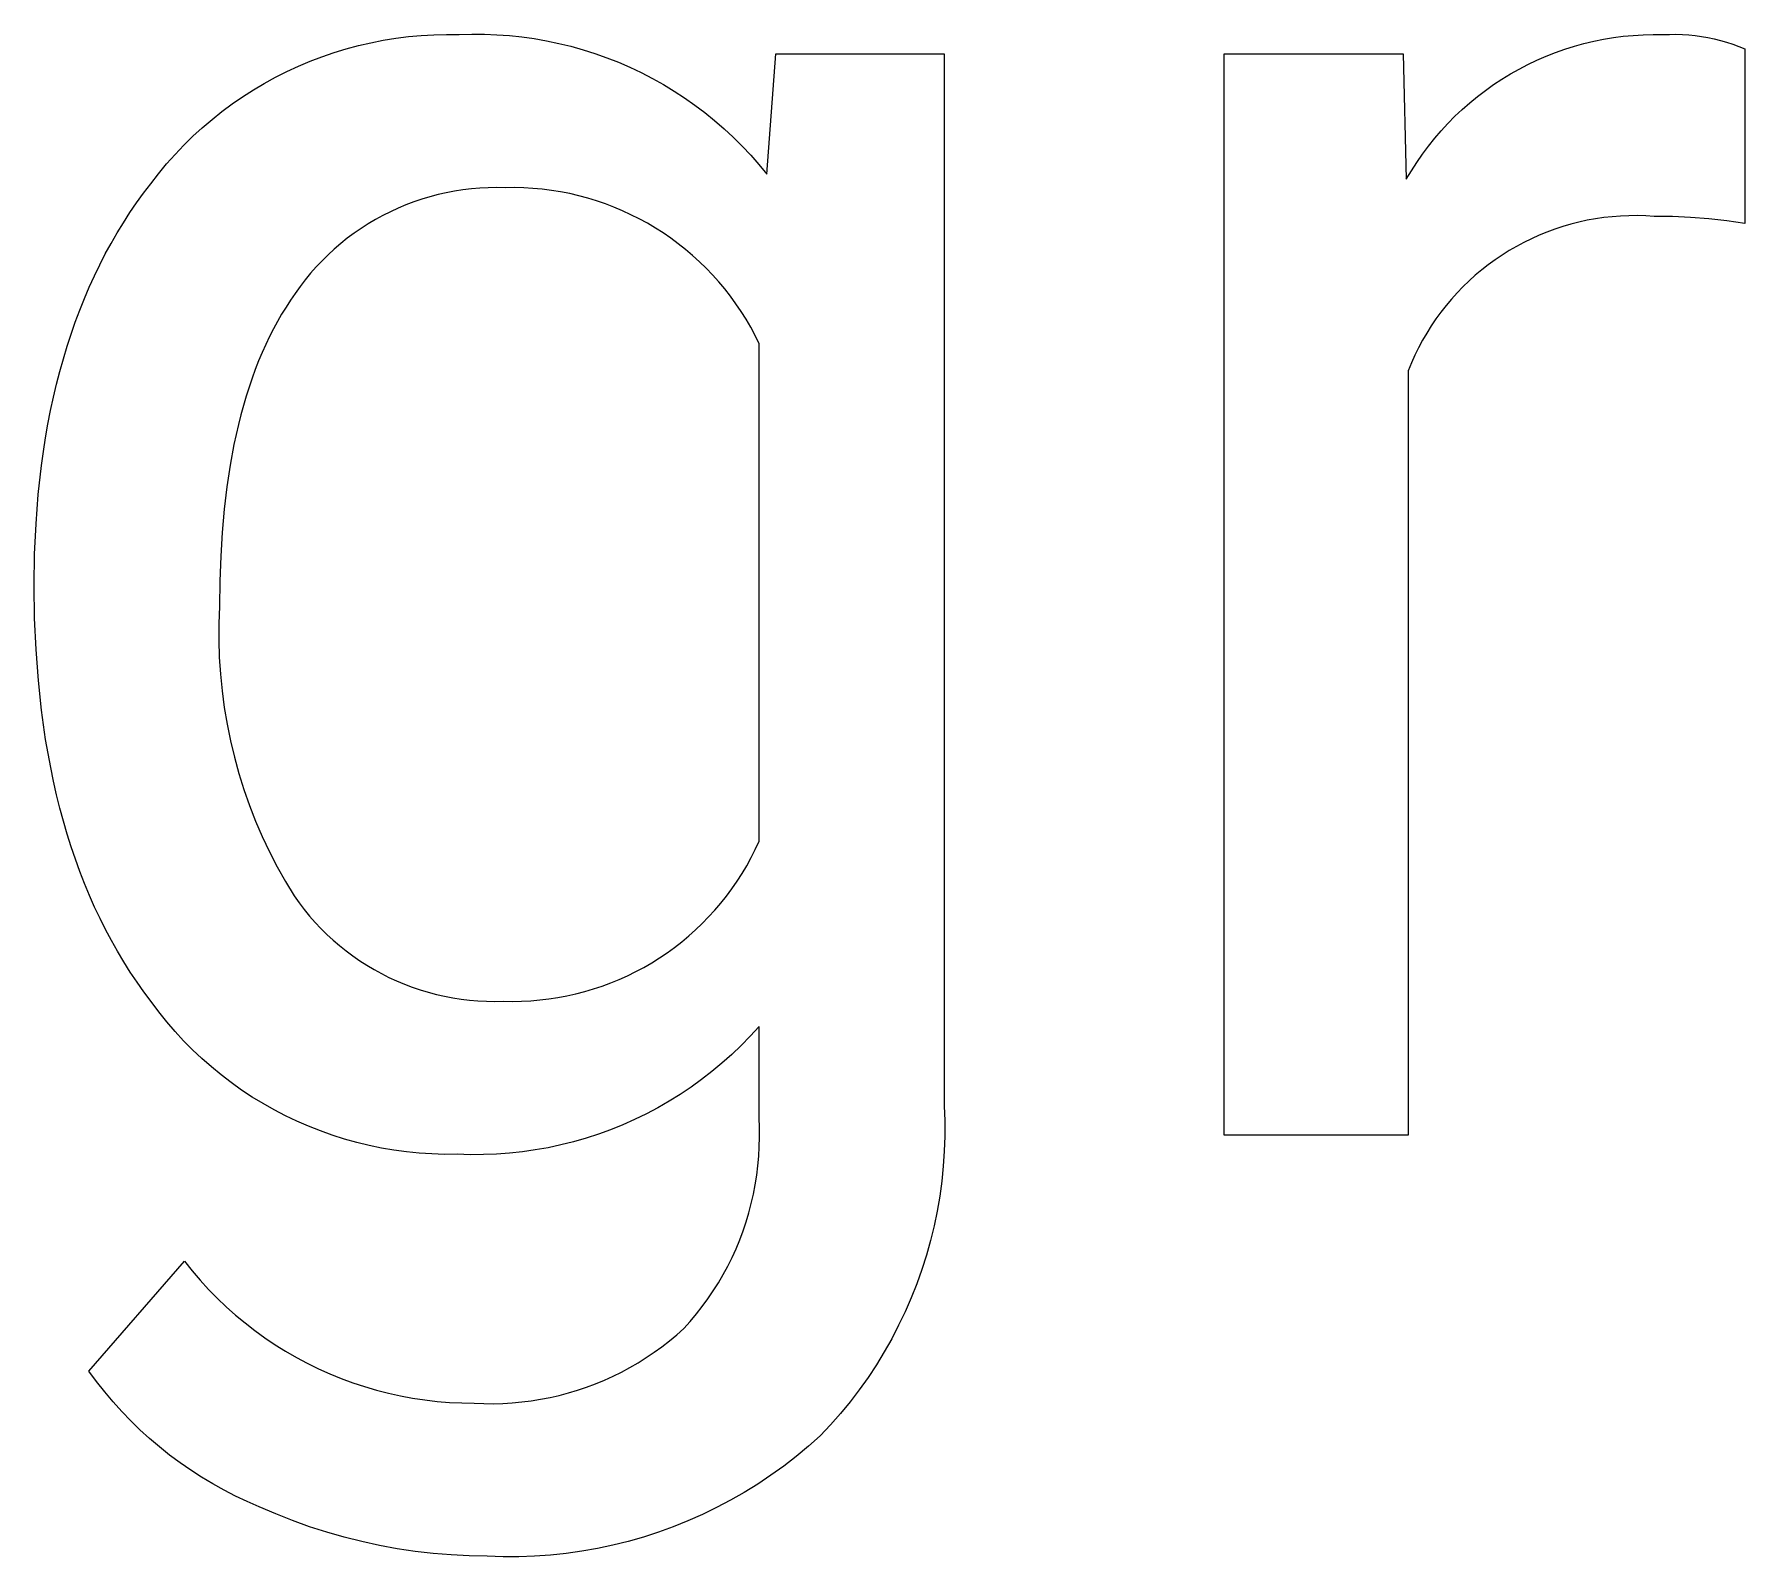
# Model space of a CAD drawing. Header units: millimetres. Extents: x -1576 to 3664, y -445 to 3215.
# Drawn here: x 1959.43 to 1999.4, y -225.23 to -189.65 of the extents above; entities that cross this region are included whole.
import ezdxf

# ---------------------------------------------------------------- set-up
doc = ezdxf.new("R2010")
doc.units = ezdxf.units.MM
doc.header["$MEASUREMENT"] = 0
doc.layers.add('Domyślny', color=7, linetype='Continuous', true_color=0x000000)

msp = doc.modelspace()

# ---------------------------------------------------------------- linework, layer by layer
at = {"layer": 'Domyślny'}
for p, q in [((1967.007, -189.913), (1967.296, -189.846)), ((1967.296, -189.846), (1967.588, -189.788)), ((1967.588, -189.788), (1967.881, -189.741)), ((1967.881, -189.741), (1968.176, -189.704)), ((1968.176, -189.704), (1968.472, -189.677)), ((1968.472, -189.677), (1968.769, -189.66)), ((1968.769, -189.66), (1969.066, -189.653)), ((1969.066, -189.653), (1969.363, -189.656)), ((1969.363, -189.656), (1969.656, -189.647)), ((1969.656, -189.647), (1969.949, -189.648)), ((1969.949, -189.648), (1970.242, -189.659)), ((1970.242, -189.659), (1970.534, -189.68)), ((1970.534, -189.68), (1970.825, -189.71)), ((1970.825, -189.71), (1971.115, -189.751)), ((1971.115, -189.751), (1971.403, -189.801)), ((1971.403, -189.801), (1971.69, -189.861)), ((1971.69, -189.861), (1971.974, -189.93)), ((1995.421, -189.927), (1995.646, -189.865)), ((1995.646, -189.865), (1995.873, -189.811)), ((1995.873, -189.811), (1996.102, -189.765)), ((1996.102, -189.765), (1996.332, -189.726)), ((1996.332, -189.726), (1996.563, -189.696)), ((1996.563, -189.696), (1996.796, -189.674)), ((1996.796, -189.674), (1997.029, -189.66)), ((1997.029, -189.66), (1997.262, -189.654)), ((1997.262, -189.654), (1997.495, -189.656)), ((1997.495, -189.656), (1997.645, -189.651)), ((1997.645, -189.651), (1997.796, -189.65)), ((1997.796, -189.65), (1997.946, -189.655)), ((1997.946, -189.655), (1998.096, -189.665)), ((1998.096, -189.665), (1998.245, -189.681)), ((1998.245, -189.681), (1998.394, -189.701)), ((1998.394, -189.701), (1998.542, -189.727)), ((1998.542, -189.727), (1998.689, -189.758)), ((1998.689, -189.758), (1998.835, -189.794)), ((1998.835, -189.794), (1998.98, -189.835)), ((1998.98, -189.835), (1999.123, -189.881)), ((1965.877, -190.28), (1966.154, -190.173)), ((1966.154, -190.173), (1966.436, -190.077)), ((1966.436, -190.077), (1966.72, -189.99)), ((1966.72, -189.99), (1967.007, -189.913)), ((1971.974, -189.93), (1972.256, -190.01)), ((1972.256, -190.01), (1972.535, -190.098)), ((1972.535, -190.098), (1972.811, -190.196)), ((1972.811, -190.196), (1973.084, -190.304)), ((1976.553, -192.92), (1976.763, -190.103)), ((1976.763, -190.103), (1980.694, -190.103)), ((1980.694, -190.103), (1980.694, -214.695)), ((1987.237, -215.38), (1987.237, -190.103)), ((1987.237, -190.103), (1991.424, -190.103)), ((1991.424, -190.103), (1991.494, -193.039)), ((1994.336, -190.353), (1994.547, -190.253)), ((1994.547, -190.253), (1994.761, -190.16)), ((1994.761, -190.16), (1994.978, -190.075)), ((1994.978, -190.075), (1995.198, -189.997)), ((1995.198, -189.997), (1995.421, -189.927)), ((1999.123, -189.881), (1999.264, -189.932)), ((1999.264, -189.932), (1999.404, -189.988)), ((1999.404, -189.988), (1999.404, -194.07)), ((1964.807, -190.797), (1965.068, -190.654)), ((1965.068, -190.654), (1965.333, -190.52)), ((1965.333, -190.52), (1965.603, -190.395)), ((1965.603, -190.395), (1965.877, -190.28)), ((1973.084, -190.304), (1973.352, -190.42)), ((1973.352, -190.42), (1973.617, -190.546)), ((1973.617, -190.546), (1973.877, -190.68)), ((1993.726, -190.697), (1993.925, -190.575)), ((1993.925, -190.575), (1994.129, -190.461)), ((1994.129, -190.461), (1994.336, -190.353)), ((1964.301, -191.109), (1964.552, -190.948)), ((1964.552, -190.948), (1964.807, -190.797)), ((1973.877, -190.68), (1974.132, -190.824)), ((1974.132, -190.824), (1974.383, -190.975)), ((1974.383, -190.975), (1974.628, -191.135)), ((1993.156, -191.102), (1993.341, -190.961)), ((1993.341, -190.961), (1993.531, -190.825)), ((1993.531, -190.825), (1993.726, -190.697)), ((1963.586, -191.64), (1963.818, -191.455)), ((1963.818, -191.455), (1964.057, -191.278)), ((1964.057, -191.278), (1964.301, -191.109)), ((1974.628, -191.135), (1974.867, -191.304)), ((1974.867, -191.304), (1975.101, -191.48)), ((1992.63, -191.565), (1992.8, -191.405)), ((1992.8, -191.405), (1992.975, -191.25)), ((1992.975, -191.25), (1993.156, -191.102)), ((1963.14, -192.034), (1963.359, -191.833)), ((1963.359, -191.833), (1963.586, -191.64)), ((1975.101, -191.48), (1975.329, -191.664)), ((1975.329, -191.664), (1975.55, -191.856)), ((1975.55, -191.856), (1975.765, -192.055)), ((1992.309, -191.903), (1992.467, -191.731)), ((1992.467, -191.731), (1992.63, -191.565)), ((1962.723, -192.457), (1962.928, -192.242)), ((1962.928, -192.242), (1963.14, -192.034)), ((1975.765, -192.055), (1975.973, -192.261)), ((1975.973, -192.261), (1976.174, -192.474)), ((1991.872, -192.45), (1992.011, -192.263)), ((1992.011, -192.263), (1992.157, -192.08)), ((1992.157, -192.08), (1992.309, -191.903)), ((1962.525, -192.679), (1962.723, -192.457)), ((1976.174, -192.474), (1976.367, -192.694)), ((1991.613, -192.838), (1991.739, -192.642)), ((1991.739, -192.642), (1991.872, -192.45)), ((1962.153, -193.142), (1962.335, -192.907)), ((1962.335, -192.907), (1962.525, -192.679)), ((1976.367, -192.694), (1976.553, -192.92)), ((1991.494, -193.039), (1991.613, -192.838)), ((1961.823, -193.588), (1961.986, -193.363)), ((1961.986, -193.363), (1962.153, -193.142)), ((1968.677, -193.446), (1968.488, -193.503)), ((1968.868, -193.396), (1968.677, -193.446)), ((1969.061, -193.352), (1968.868, -193.396)), ((1969.255, -193.315), (1969.061, -193.352)), ((1969.45, -193.285), (1969.255, -193.315)), ((1969.647, -193.261), (1969.45, -193.285)), ((1969.844, -193.244), (1969.647, -193.261)), ((1970.041, -193.234), (1969.844, -193.244)), ((1970.239, -193.231), (1970.041, -193.234)), ((1970.436, -193.235), (1970.239, -193.231)), ((1970.653, -193.233), (1970.436, -193.235)), ((1970.87, -193.238), (1970.653, -193.233)), ((1971.086, -193.251), (1970.87, -193.238)), ((1971.302, -193.27), (1971.086, -193.251)), ((1971.517, -193.298), (1971.302, -193.27)), ((1971.731, -193.332), (1971.517, -193.298)), ((1971.944, -193.374), (1971.731, -193.332)), ((1972.155, -193.423), (1971.944, -193.374)), ((1972.364, -193.479), (1972.155, -193.423)), ((1961.515, -194.052), (1961.667, -193.817)), ((1961.667, -193.817), (1961.823, -193.588)), ((1967.754, -193.796), (1967.578, -193.885)), ((1967.934, -193.714), (1967.754, -193.796)), ((1968.116, -193.637), (1967.934, -193.714)), ((1968.301, -193.567), (1968.116, -193.637)), ((1968.488, -193.503), (1968.301, -193.567)), ((1972.572, -193.542), (1972.364, -193.479)), ((1972.777, -193.613), (1972.572, -193.542)), ((1972.979, -193.69), (1972.777, -193.613)), ((1973.179, -193.774), (1972.979, -193.69)), ((1973.376, -193.865), (1973.179, -193.774)), ((1973.57, -193.962), (1973.376, -193.865)), ((1961.369, -194.291), (1961.515, -194.052)), ((1967.068, -194.188), (1966.905, -194.3)), ((1967.234, -194.081), (1967.068, -194.188)), ((1967.404, -193.98), (1967.234, -194.081)), ((1967.578, -193.885), (1967.404, -193.98)), ((1973.76, -194.066), (1973.57, -193.962)), ((1973.947, -194.177), (1973.76, -194.066)), ((1974.129, -194.293), (1973.947, -194.177)), ((1994.963, -194.204), (1994.779, -194.272)), ((1995.15, -194.142), (1994.963, -194.204)), ((1995.338, -194.087), (1995.15, -194.142)), ((1995.529, -194.039), (1995.338, -194.087)), ((1995.721, -193.997), (1995.529, -194.039)), ((1995.914, -193.962), (1995.721, -193.997)), ((1996.109, -193.934), (1995.914, -193.962)), ((1996.304, -193.912), (1996.109, -193.934)), ((1996.5, -193.897), (1996.304, -193.912)), ((1996.696, -193.889), (1996.5, -193.897)), ((1996.893, -193.888), (1996.696, -193.889)), ((1997.089, -193.894), (1996.893, -193.888)), ((1997.286, -193.906), (1997.089, -193.894)), ((1997.711, -193.911), (1997.286, -193.906)), ((1998.136, -193.929), (1997.711, -193.911)), ((1998.56, -193.962), (1998.136, -193.929)), ((1998.983, -194.009), (1998.56, -193.962)), ((1999.404, -194.07), (1998.983, -194.009)), ((1961.092, -194.783), (1961.228, -194.535)), ((1961.228, -194.535), (1961.369, -194.291)), ((1966.592, -194.542), (1966.442, -194.671)), ((1966.747, -194.418), (1966.592, -194.542)), ((1966.905, -194.3), (1966.747, -194.418)), ((1974.308, -194.416), (1974.129, -194.293)), ((1974.482, -194.545), (1974.308, -194.416)), ((1974.652, -194.68), (1974.482, -194.545)), ((1994.068, -194.606), (1993.898, -194.704)), ((1994.241, -194.513), (1994.068, -194.606)), ((1994.417, -194.426), (1994.241, -194.513)), ((1994.597, -194.346), (1994.417, -194.426)), ((1994.779, -194.272), (1994.597, -194.346)), ((1960.837, -195.295), (1960.962, -195.037)), ((1960.962, -195.037), (1961.092, -194.783)), ((1966.156, -194.943), (1966.02, -195.087)), ((1966.297, -194.805), (1966.156, -194.943)), ((1966.442, -194.671), (1966.297, -194.805)), ((1974.817, -194.82), (1974.652, -194.68)), ((1974.978, -194.966), (1974.817, -194.82)), ((1975.133, -195.117), (1974.978, -194.966)), ((1993.41, -195.035), (1993.255, -195.156)), ((1993.568, -194.919), (1993.41, -195.035)), ((1993.731, -194.809), (1993.568, -194.919)), ((1993.898, -194.704), (1993.731, -194.809)), ((1960.717, -195.557), (1960.837, -195.295)), ((1965.764, -195.388), (1965.644, -195.545)), ((1965.89, -195.235), (1965.764, -195.388)), ((1966.02, -195.087), (1965.89, -195.235)), ((1975.283, -195.274), (1975.133, -195.117)), ((1975.428, -195.435), (1975.283, -195.274)), ((1975.567, -195.601), (1975.428, -195.435)), ((1992.959, -195.414), (1992.817, -195.551)), ((1993.104, -195.282), (1992.959, -195.414)), ((1993.255, -195.156), (1993.104, -195.282)), ((1960.494, -196.097), (1960.603, -195.825)), ((1960.603, -195.825), (1960.717, -195.557)), ((1965.421, -195.863), (1965.315, -196.024)), ((1965.529, -195.706), (1965.421, -195.863)), ((1965.644, -195.545), (1965.529, -195.706)), ((1975.7, -195.772), (1975.567, -195.601)), ((1975.827, -195.948), (1975.7, -195.772)), ((1992.549, -195.838), (1992.423, -195.989)), ((1992.681, -195.692), (1992.549, -195.838)), ((1992.817, -195.551), (1992.681, -195.692)), ((1960.39, -196.374), (1960.494, -196.097)), ((1965.213, -196.19), (1965.115, -196.361)), ((1965.315, -196.024), (1965.213, -196.19)), ((1975.949, -196.127), (1975.827, -195.948)), ((1976.064, -196.311), (1975.949, -196.127)), ((1992.302, -196.143), (1992.186, -196.302)), ((1992.423, -195.989), (1992.302, -196.143)), ((1960.199, -196.942), (1960.292, -196.655)), ((1960.292, -196.655), (1960.39, -196.374)), ((1965.02, -196.536), (1964.928, -196.716)), ((1965.115, -196.361), (1965.02, -196.536)), ((1976.173, -196.498), (1976.064, -196.311)), ((1976.275, -196.689), (1976.173, -196.498)), ((1991.972, -196.632), (1991.873, -196.802)), ((1992.076, -196.465), (1991.972, -196.632)), ((1992.186, -196.302), (1992.076, -196.465)), ((1960.111, -197.233), (1960.199, -196.942)), ((1964.84, -196.901), (1964.756, -197.09)), ((1964.928, -196.716), (1964.84, -196.901)), ((1976.371, -196.884), (1976.275, -196.689)), ((1976.371, -208.508), (1976.371, -196.884)), ((1991.781, -196.975), (1991.694, -197.152)), ((1991.873, -196.802), (1991.781, -196.975)), ((1960.029, -197.529), (1960.111, -197.233)), ((1964.674, -197.284), (1964.597, -197.482)), ((1964.756, -197.09), (1964.674, -197.284)), ((1991.614, -197.331), (1991.54, -197.513)), ((1991.694, -197.152), (1991.614, -197.331)), ((1959.88, -198.134), (1959.952, -197.829)), ((1959.952, -197.829), (1960.029, -197.529)), ((1964.522, -197.686), (1964.452, -197.893)), ((1964.597, -197.482), (1964.522, -197.686)), ((1991.54, -197.513), (1991.54, -215.38)), ((1959.813, -198.444), (1959.88, -198.134)), ((1964.384, -198.106), (1964.32, -198.323)), ((1964.452, -197.893), (1964.384, -198.106)), ((1959.752, -198.759), (1959.813, -198.444)), ((1964.26, -198.545), (1964.203, -198.771)), ((1964.32, -198.323), (1964.26, -198.545)), ((1959.696, -199.078), (1959.752, -198.759)), ((1964.149, -199.002), (1964.099, -199.238)), ((1964.203, -198.771), (1964.149, -199.002)), ((1959.601, -199.731), (1959.646, -199.403)), ((1959.646, -199.403), (1959.696, -199.078)), ((1964.099, -199.238), (1964.01, -199.723)), ((1959.526, -200.403), (1959.601, -199.731)), ((1964.01, -199.723), (1963.934, -200.227)), ((1963.934, -200.227), (1963.871, -200.749)), ((1959.473, -201.094), (1959.526, -200.403)), ((1963.871, -200.749), (1963.823, -201.29)), ((1959.441, -201.803), (1959.473, -201.094)), ((1963.823, -201.29), (1963.788, -201.85)), ((1959.43, -202.532), (1959.441, -201.803)), ((1963.788, -201.85), (1963.768, -202.428)), ((1959.441, -203.292), (1959.43, -202.532)), ((1963.768, -202.428), (1963.761, -203.025)), ((1963.761, -203.025), (1963.746, -203.419)), ((1959.473, -204.031), (1959.441, -203.292)), ((1963.746, -203.419), (1963.744, -203.813)), ((1963.744, -203.813), (1963.756, -204.207)), ((1959.527, -204.75), (1959.473, -204.031)), ((1963.756, -204.207), (1963.781, -204.601)), ((1963.781, -204.601), (1963.82, -204.993)), ((1959.601, -205.449), (1959.527, -204.75)), ((1963.82, -204.993), (1963.872, -205.384)), ((1959.647, -205.791), (1959.601, -205.449)), ((1963.872, -205.384), (1963.937, -205.773)), ((1959.697, -206.128), (1959.647, -205.791)), ((1963.937, -205.773), (1964.016, -206.159)), ((1959.753, -206.46), (1959.697, -206.128)), ((1964.016, -206.159), (1964.108, -206.543)), ((1959.815, -206.786), (1959.753, -206.46)), ((1964.108, -206.543), (1964.213, -206.923)), ((1959.882, -207.108), (1959.815, -206.786)), ((1964.213, -206.923), (1964.331, -207.299)), ((1959.954, -207.425), (1959.882, -207.108)), ((1960.031, -207.736), (1959.954, -207.425)), ((1964.331, -207.299), (1964.462, -207.671)), ((1960.114, -208.043), (1960.031, -207.736)), ((1964.462, -207.671), (1964.605, -208.038)), ((1960.202, -208.344), (1960.114, -208.043)), ((1964.605, -208.038), (1964.761, -208.4)), ((1960.295, -208.641), (1960.202, -208.344)), ((1960.394, -208.932), (1960.295, -208.641)), ((1964.761, -208.4), (1964.93, -208.757)), ((1976.281, -208.702), (1976.371, -208.508)), ((1960.498, -209.218), (1960.394, -208.932)), ((1964.93, -208.757), (1965.11, -209.108)), ((1976.081, -209.081), (1976.184, -208.893)), ((1976.184, -208.893), (1976.281, -208.702)), ((1960.608, -209.499), (1960.498, -209.218)), ((1965.11, -209.108), (1965.303, -209.452)), ((1965.303, -209.452), (1965.507, -209.789)), ((1975.735, -209.62), (1975.856, -209.444)), ((1975.856, -209.444), (1975.972, -209.264)), ((1975.972, -209.264), (1976.081, -209.081)), ((1960.722, -209.775), (1960.608, -209.499)), ((1960.842, -210.047), (1960.722, -209.775)), ((1965.507, -209.789), (1965.62, -209.95)), ((1975.474, -209.959), (1975.607, -209.792)), ((1975.607, -209.792), (1975.735, -209.62)), ((1960.968, -210.313), (1960.842, -210.047)), ((1965.62, -209.95), (1965.74, -210.106)), ((1965.74, -210.106), (1965.865, -210.259)), ((1975.191, -210.28), (1975.335, -210.122)), ((1975.335, -210.122), (1975.474, -209.959)), ((1961.099, -210.573), (1960.968, -210.313)), ((1961.235, -210.829), (1961.099, -210.573)), ((1965.865, -210.259), (1965.994, -210.407)), ((1965.994, -210.407), (1966.13, -210.55)), ((1966.13, -210.55), (1966.269, -210.688)), ((1974.727, -210.723), (1974.887, -210.581)), ((1974.887, -210.581), (1975.042, -210.433)), ((1975.042, -210.433), (1975.191, -210.28)), ((1961.376, -211.08), (1961.235, -210.829)), ((1966.269, -210.688), (1966.414, -210.822)), ((1966.414, -210.822), (1966.563, -210.95)), ((1966.563, -210.95), (1966.717, -211.073)), ((1974.221, -211.117), (1974.394, -210.991)), ((1974.394, -210.991), (1974.563, -210.86)), ((1974.563, -210.86), (1974.727, -210.723)), ((1961.523, -211.326), (1961.376, -211.08)), ((1961.675, -211.567), (1961.523, -211.326)), ((1966.717, -211.073), (1966.875, -211.191)), ((1966.875, -211.191), (1967.037, -211.303)), ((1967.037, -211.303), (1967.202, -211.409)), ((1967.202, -211.409), (1967.371, -211.51)), ((1973.489, -211.558), (1973.677, -211.457)), ((1973.677, -211.457), (1973.862, -211.35)), ((1973.862, -211.35), (1974.044, -211.236)), ((1974.044, -211.236), (1974.221, -211.117)), ((1961.833, -211.802), (1961.675, -211.567)), ((1961.995, -212.033), (1961.833, -211.802)), ((1967.371, -211.51), (1967.544, -211.604)), ((1967.544, -211.604), (1967.72, -211.693)), ((1967.72, -211.693), (1967.899, -211.775)), ((1967.899, -211.775), (1968.08, -211.851)), ((1968.08, -211.851), (1968.264, -211.921)), ((1972.703, -211.895), (1972.904, -211.821)), ((1972.904, -211.821), (1973.102, -211.74)), ((1973.102, -211.74), (1973.297, -211.652)), ((1973.297, -211.652), (1973.489, -211.558)), ((1962.164, -212.259), (1961.995, -212.033)), ((1968.264, -211.921), (1968.451, -211.984)), ((1968.451, -211.984), (1968.639, -212.041)), ((1968.639, -212.041), (1968.829, -212.091)), ((1968.829, -212.091), (1969.021, -212.134)), ((1969.021, -212.134), (1969.215, -212.171)), ((1969.215, -212.171), (1969.409, -212.201)), ((1969.409, -212.201), (1969.605, -212.224)), ((1969.605, -212.224), (1969.801, -212.24)), ((1969.801, -212.24), (1969.997, -212.25)), ((1969.997, -212.25), (1970.194, -212.252)), ((1970.194, -212.252), (1970.391, -212.248)), ((1970.391, -212.248), (1970.605, -212.252)), ((1970.605, -212.252), (1970.819, -212.249)), ((1970.819, -212.249), (1971.032, -212.238)), ((1971.032, -212.238), (1971.245, -212.22)), ((1971.245, -212.22), (1971.458, -212.195)), ((1971.458, -212.195), (1971.669, -212.163)), ((1971.669, -212.163), (1971.879, -212.123)), ((1971.879, -212.123), (1972.088, -212.077)), ((1972.088, -212.077), (1972.295, -212.023)), ((1972.295, -212.023), (1972.5, -211.963)), ((1972.5, -211.963), (1972.703, -211.895)), ((1962.341, -212.497), (1962.164, -212.259)), ((1962.527, -212.728), (1962.341, -212.497)), ((1962.721, -212.953), (1962.527, -212.728)), ((1962.922, -213.172), (1962.721, -212.953)), ((1976.368, -212.842), (1976.162, -213.067)), ((1976.368, -214.978), (1976.368, -212.842)), ((1963.131, -213.383), (1962.922, -213.172)), ((1963.347, -213.587), (1963.131, -213.383)), ((1975.949, -213.285), (1975.729, -213.495)), ((1976.162, -213.067), (1975.949, -213.285)), ((1963.57, -213.783), (1963.347, -213.587)), ((1963.799, -213.971), (1963.57, -213.783)), ((1975.502, -213.698), (1975.268, -213.893)), ((1975.729, -213.495), (1975.502, -213.698)), ((1964.035, -214.152), (1963.799, -213.971)), ((1964.277, -214.324), (1964.035, -214.152)), ((1975.027, -214.079), (1974.78, -214.257)), ((1975.268, -213.893), (1975.027, -214.079)), ((1964.525, -214.488), (1964.277, -214.324)), ((1964.778, -214.643), (1964.525, -214.488)), ((1965.037, -214.789), (1964.778, -214.643)), ((1974.268, -214.587), (1974.004, -214.739)), ((1974.527, -214.426), (1974.268, -214.587)), ((1974.78, -214.257), (1974.527, -214.426)), ((1965.3, -214.926), (1965.037, -214.789)), ((1965.568, -215.054), (1965.3, -214.926)), ((1965.841, -215.172), (1965.568, -215.054)), ((1973.461, -215.014), (1973.183, -215.138)), ((1973.735, -214.881), (1973.461, -215.014)), ((1974.004, -214.739), (1973.735, -214.881)), ((1976.378, -215.201), (1976.368, -214.978)), ((1980.694, -214.695), (1980.707, -215.048)), ((1980.707, -215.048), (1980.708, -215.401)), ((1966.117, -215.281), (1965.841, -215.172)), ((1966.397, -215.381), (1966.117, -215.281)), ((1966.68, -215.471), (1966.397, -215.381)), ((1972.325, -215.45), (1972.032, -215.534)), ((1972.614, -215.356), (1972.325, -215.45)), ((1972.9, -215.251), (1972.614, -215.356)), ((1973.183, -215.138), (1972.9, -215.251)), ((1976.375, -215.649), (1976.38, -215.425)), ((1976.38, -215.425), (1976.378, -215.201)), ((1980.708, -215.401), (1980.697, -215.754)), ((1991.54, -215.38), (1987.237, -215.38)), ((1966.966, -215.551), (1966.68, -215.471)), ((1967.254, -215.621), (1966.966, -215.551)), ((1967.545, -215.681), (1967.254, -215.621)), ((1967.838, -215.731), (1967.545, -215.681)), ((1968.132, -215.77), (1967.838, -215.731)), ((1968.428, -215.8), (1968.132, -215.77)), ((1968.724, -215.819), (1968.428, -215.8)), ((1969.021, -215.828), (1968.724, -215.819)), ((1969.318, -215.827), (1969.021, -215.828)), ((1969.622, -215.836), (1969.318, -215.827)), ((1969.927, -215.835), (1969.622, -215.836)), ((1970.231, -215.823), (1969.927, -215.835)), ((1970.535, -215.801), (1970.231, -215.823)), ((1970.838, -215.768), (1970.535, -215.801)), ((1971.139, -215.725), (1970.838, -215.768)), ((1971.439, -215.672), (1971.139, -215.725)), ((1971.737, -215.608), (1971.439, -215.672)), ((1972.032, -215.534), (1971.737, -215.608)), ((1976.363, -215.872), (1976.375, -215.649)), ((1980.697, -215.754), (1980.673, -216.106)), ((1976.315, -216.317), (1976.343, -216.095)), ((1976.343, -216.095), (1976.363, -215.872)), ((1980.673, -216.106), (1980.637, -216.457)), ((1976.238, -216.757), (1976.28, -216.538)), ((1976.28, -216.538), (1976.315, -216.317)), ((1980.637, -216.457), (1980.59, -216.807)), ((1976.131, -217.192), (1976.188, -216.975)), ((1976.188, -216.975), (1976.238, -216.757)), ((1980.59, -216.807), (1980.53, -217.155)), ((1975.994, -217.618), (1976.066, -217.406)), ((1976.066, -217.406), (1976.131, -217.192)), ((1980.53, -217.155), (1980.458, -217.501)), ((1975.83, -218.034), (1975.916, -217.827)), ((1975.916, -217.827), (1975.994, -217.618)), ((1980.375, -217.844), (1980.279, -218.184)), ((1980.458, -217.501), (1980.375, -217.844)), ((1975.638, -218.438), (1975.737, -218.237)), ((1975.737, -218.237), (1975.83, -218.034)), ((1980.279, -218.184), (1980.172, -218.521)), ((1960.71, -220.895), (1962.943, -218.326)), ((1962.943, -218.326), (1963.123, -218.552)), ((1963.123, -218.552), (1963.311, -218.772)), ((1975.419, -218.828), (1975.531, -218.634)), ((1975.531, -218.634), (1975.638, -218.438)), ((1980.172, -218.521), (1980.054, -218.853)), ((1963.311, -218.772), (1963.507, -218.986)), ((1963.507, -218.986), (1963.709, -219.192)), ((1975.174, -219.202), (1975.299, -219.017)), ((1975.299, -219.017), (1975.419, -218.828)), ((1980.054, -218.853), (1979.924, -219.182)), ((1963.709, -219.192), (1963.918, -219.392)), ((1963.918, -219.392), (1964.134, -219.584)), ((1974.904, -219.559), (1975.042, -219.383)), ((1975.042, -219.383), (1975.174, -219.202)), ((1979.924, -219.182), (1979.783, -219.506)), ((1964.134, -219.584), (1964.357, -219.769)), ((1964.357, -219.769), (1964.585, -219.946)), ((1974.611, -219.897), (1974.761, -219.731)), ((1974.761, -219.731), (1974.904, -219.559)), ((1979.631, -219.824), (1979.468, -220.137)), ((1979.783, -219.506), (1979.631, -219.824)), ((1964.585, -219.946), (1964.82, -220.116)), ((1964.82, -220.116), (1965.06, -220.277)), ((1974.098, -220.324), (1974.274, -220.188)), ((1974.274, -220.188), (1974.445, -220.045)), ((1974.445, -220.045), (1974.611, -219.897)), ((1979.468, -220.137), (1979.294, -220.445)), ((1965.06, -220.277), (1965.305, -220.43)), ((1965.305, -220.43), (1965.556, -220.575)), ((1965.556, -220.575), (1965.811, -220.711)), ((1973.545, -220.698), (1973.733, -220.579)), ((1973.733, -220.579), (1973.918, -220.455)), ((1973.918, -220.455), (1974.098, -220.324)), ((1979.294, -220.445), (1979.11, -220.746)), ((1960.889, -221.139), (1960.71, -220.895)), ((1965.811, -220.711), (1966.071, -220.838)), ((1966.071, -220.838), (1966.335, -220.956)), ((1966.335, -220.956), (1966.603, -221.066)), ((1972.754, -221.106), (1972.957, -221.014)), ((1972.957, -221.014), (1973.156, -220.915)), ((1973.156, -220.915), (1973.352, -220.81)), ((1973.352, -220.81), (1973.545, -220.698)), ((1978.915, -221.041), (1978.71, -221.329)), ((1979.11, -220.746), (1978.915, -221.041)), ((1961.077, -221.378), (1960.889, -221.139)), ((1961.272, -221.61), (1961.077, -221.378)), ((1966.603, -221.066), (1966.874, -221.166)), ((1966.874, -221.166), (1967.149, -221.257)), ((1967.149, -221.257), (1967.426, -221.338)), ((1967.426, -221.338), (1967.706, -221.41)), ((1967.706, -221.41), (1967.989, -221.473)), ((1971.701, -221.461), (1971.916, -221.404)), ((1971.916, -221.404), (1972.129, -221.34)), ((1972.129, -221.34), (1972.34, -221.269)), ((1972.34, -221.269), (1972.548, -221.191)), ((1972.548, -221.191), (1972.754, -221.106)), ((1978.71, -221.329), (1978.496, -221.609)), ((1961.475, -221.835), (1961.272, -221.61)), ((1961.685, -222.054), (1961.475, -221.835)), ((1967.989, -221.473), (1968.273, -221.525)), ((1968.273, -221.525), (1968.559, -221.568)), ((1968.559, -221.568), (1968.846, -221.602)), ((1968.846, -221.602), (1969.135, -221.625)), ((1969.135, -221.625), (1969.424, -221.639)), ((1969.424, -221.639), (1969.713, -221.643)), ((1969.713, -221.643), (1969.935, -221.652)), ((1969.935, -221.652), (1970.158, -221.655)), ((1970.158, -221.655), (1970.381, -221.649)), ((1970.381, -221.649), (1970.603, -221.636)), ((1970.603, -221.636), (1970.824, -221.616)), ((1970.824, -221.616), (1971.045, -221.588)), ((1971.045, -221.588), (1971.265, -221.553)), ((1971.265, -221.553), (1971.484, -221.511)), ((1971.484, -221.511), (1971.701, -221.461)), ((1978.496, -221.609), (1978.272, -221.882)), ((1961.902, -222.265), (1961.685, -222.054)), ((1978.039, -222.148), (1977.797, -222.405)), ((1978.272, -221.882), (1978.039, -222.148)), ((1962.126, -222.469), (1961.902, -222.265)), ((1962.357, -222.666), (1962.126, -222.469)), ((1977.797, -222.405), (1977.521, -222.651)), ((1962.594, -222.855), (1962.357, -222.666)), ((1962.838, -223.036), (1962.594, -222.855)), ((1963.087, -223.209), (1962.838, -223.036)), ((1977.237, -222.887), (1976.945, -223.113)), ((1977.521, -222.651), (1977.237, -222.887)), ((1963.341, -223.373), (1963.087, -223.209)), ((1963.601, -223.529), (1963.341, -223.373)), ((1976.645, -223.328), (1976.338, -223.534)), ((1976.945, -223.113), (1976.645, -223.328)), ((1963.867, -223.677), (1963.601, -223.529)), ((1964.136, -223.815), (1963.867, -223.677)), ((1964.41, -223.945), (1964.136, -223.815)), ((1976.024, -223.728), (1975.704, -223.912)), ((1976.338, -223.534), (1976.024, -223.728)), ((1964.689, -224.065), (1964.41, -223.945)), ((1965.077, -224.233), (1964.689, -224.065)), ((1965.47, -224.388), (1965.077, -224.233)), ((1975.045, -224.246), (1974.707, -224.395)), ((1975.377, -224.084), (1975.045, -224.246)), ((1975.704, -223.912), (1975.377, -224.084)), ((1965.867, -224.531), (1965.47, -224.388)), ((1966.27, -224.66), (1965.867, -224.531)), ((1974.364, -224.533), (1974.017, -224.658)), ((1974.707, -224.395), (1974.364, -224.533)), ((1966.676, -224.776), (1966.27, -224.66)), ((1967.086, -224.879), (1966.676, -224.776)), ((1967.498, -224.969), (1967.086, -224.879)), ((1967.914, -225.045), (1967.498, -224.969)), ((1968.332, -225.108), (1967.914, -225.045)), ((1972.59, -225.039), (1972.226, -225.104)), ((1972.951, -224.963), (1972.59, -225.039)), ((1973.31, -224.874), (1972.951, -224.963)), ((1973.665, -224.772), (1973.31, -224.874)), ((1974.017, -224.658), (1973.665, -224.772)), ((1968.752, -225.157), (1968.332, -225.108)), ((1969.173, -225.192), (1968.752, -225.157)), ((1969.595, -225.214), (1969.173, -225.192)), ((1970.017, -225.222), (1969.595, -225.214)), ((1970.386, -225.234), (1970.017, -225.222)), ((1970.756, -225.233), (1970.386, -225.234)), ((1971.125, -225.22), (1970.756, -225.233)), ((1971.493, -225.194), (1971.125, -225.22)), ((1971.861, -225.155), (1971.493, -225.194)), ((1972.226, -225.104), (1971.861, -225.155))]:
    msp.add_line(p, q, dxfattribs=at)

doc.saveas('drawing.dxf')
